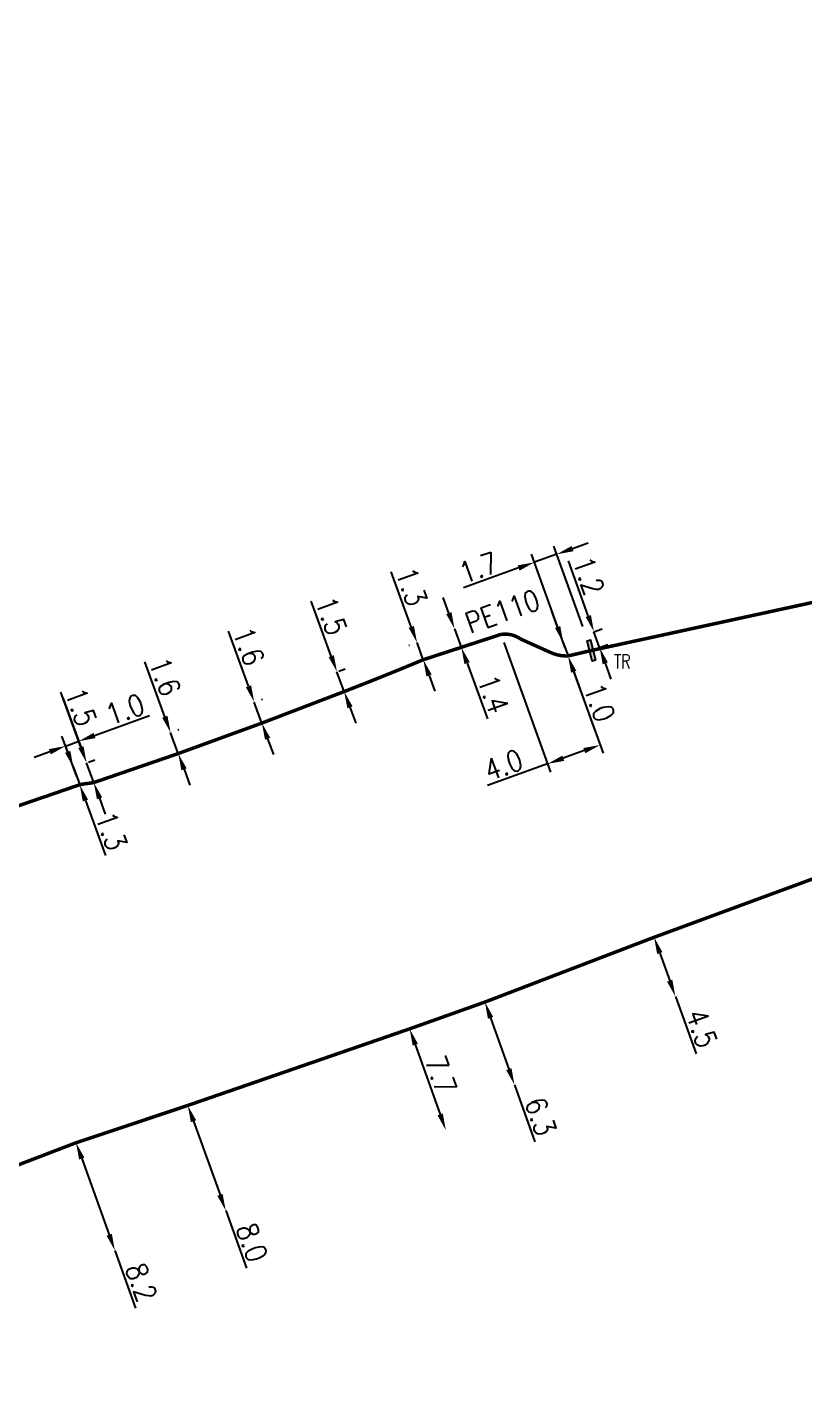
# Model space of a CAD drawing. Header units: millimetres. Extents: x 108995 to 110001, y 128245 to 129001.
# Drawn here: x 109394.4 to 109450, y 128903.3 to 129000.1 of the extents above; entities that cross this region are included whole.
import ezdxf
from ezdxf.enums import TextEntityAlignment as Align

# ---------------------------------------------------------------- set-up
doc = ezdxf.new("R2010")
doc.units = ezdxf.units.MM
doc.header["$PDMODE"] = 34
doc.linetypes.add('L_100_AP', pattern=[14, 10, -1.5, 1, -1.5])
doc.linetypes.add('L_100_PE', pattern=[14, 10, -1.5, 1, -1.5])
doc.layers.get('0').update_dxf_attribs({"linetype": 'CONTINUOUS'})
doc.layers.get('Defpoints').update_dxf_attribs({"linetype": 'CONTINUOUS'})
doc.layers.add('L_140', color=3, linetype='CONTINUOUS')
doc.layers.add('L_340', color=7, linetype='CONTINUOUS')
doc.styles.get("Standard").update_dxf_attribs({"font": 'romans.shx', "width": 0.85})
doc.dimstyles.get("Standard").update_dxf_attribs({"dimtxt": 1.5, "dimasz": 1.2, "dimexe": 0.625, "dimexo": 0.625, "dimgap": 0.25, "dimtad": 1, "dimdec": 1, "dimzin": 0, "dimdsep": 46, "dimtxsty": 'Standard', "dimcen": -0.5, "dimadec": 0, "dimazin": 0, "dimtfac": 1, "dimtdec": 1, "dimtmove": 0, "dimatfit": 3, "dimfxl": 1, "dimtolj": 1, "dimtzin": 0, "dimarcsym": 0})

# ---------------------------------------------------------------- blocks, each defined once
blk = doc.blocks.new('L_340_19')
at = {"linetype": 'Continuous'}
blk.add_hatch(color=0, dxfattribs=at).paths.add_polyline_path([(0.125, 0.75), (-0.125, 0.75), (-0.125, -0.75), (0.125, -0.75)])
at = {"color": 0, "linetype": 'Continuous'}
blk.add_lwpolyline([(-0.125, 0.75), (0.125, 0.75), (0.125, -0.75), (-0.125, -0.75)], close=True, dxfattribs=at)
at = {"color": 0, "linetype": 'Continuous', "width": 0.75}
for tag, height, flags, p in [('TR', 1, 8, (0, 1.981)), ('DEF_LEG', 1.2, 3, (0, -5)), ('DEF_COUP', 1.2, 3, (0, -7.5)), ('DEF_TYPE', 1.2, 3, (0, -10))]:
    blk.add_attdef(tag, text='', height=height, dxfattribs=dict(at, flags=flags)).set_placement(p, align=Align.MIDDLE)
blk = doc.blocks.new('*D218')
at = {"layer": 'Defpoints', "color": 0, "linetype": 'Continuous', "transparency": 16777216}
for p in [(109425.018, 128957.059), (109425.498, 128955.744), (109425.498, 128955.744)]:
    blk.add_point(p, dxfattribs=at)
at = {"layer": 'L_140', "color": 0, "linetype": 'Continuous', "lineweight": -2, "transparency": 16777216}
for p, q in [((109424.607, 128958.186), (109424.195, 128959.314)), ((109425.018, 128957.059), (109425.498, 128955.744)), ((109425.91, 128954.617), (109427.367, 128950.624))]:
    blk.add_line(p, q, dxfattribs=at)
at = {"layer": 'L_140', "color": 0, "linetype": 'Continuous', "transparency": 16777216}
for points in [[(109424.795, 128958.255), (109424.419, 128958.118), (109425.018, 128957.059)], [(109426.097, 128954.685), (109425.722, 128954.548), (109425.498, 128955.744)]]:
    blk.add_solid(points, dxfattribs=at)
at = {"layer": 'L_140', "color": 0, "linetype": 'Continuous', "transparency": 16777216, "insert": (109427.783, 128952.4), "char_height": 1.5, "attachment_point": 5, "rotation": 290.05278}
blk.add_mtext('\\A1;1.4', dxfattribs=at)
blk = doc.blocks.new('*D219')
at = {"layer": 'Defpoints', "color": 0, "linetype": 'Continuous', "transparency": 16777216}
for p in [(109422.332, 128956.078), (109422.388, 128956.099), (109422.834, 128954.878)]:
    blk.add_point(p, dxfattribs=at)
at = {"layer": 'L_140', "color": 0, "linetype": 'Continuous', "lineweight": -2, "transparency": 16777216}
for p, q in [((109421.92, 128957.206), (109420.484, 128961.141)), ((109422.777, 128954.857), (109422.332, 128956.078)), ((109421.801, 128955.885), (109421.744, 128955.864)), ((109422.246, 128954.664), (109422.19, 128954.643)), ((109423.189, 128953.73), (109423.6, 128952.603))]:
    blk.add_line(p, q, dxfattribs=at)
at = {"layer": 'L_140', "color": 0, "linetype": 'Continuous', "transparency": 16777216}
for points in [[(109422.108, 128957.274), (109421.732, 128957.137), (109422.332, 128956.078)], [(109423.377, 128953.799), (109423.001, 128953.661), (109422.777, 128954.857)]]:
    blk.add_solid(points, dxfattribs=at)
at = {"layer": 'L_140', "color": 0, "linetype": 'Continuous', "transparency": 16777216, "insert": (109421.936, 128960.08), "char_height": 1.5, "attachment_point": 5, "rotation": 290.05242}
blk.add_mtext('\\A1;1.3', dxfattribs=at)
blk = doc.blocks.new('*D220')
at = {"layer": 'Defpoints', "color": 0, "linetype": 'Continuous', "transparency": 16777216}
for p in [(109416.603, 128953.988), (109416.156, 128953.824), (109416.671, 128952.415)]:
    blk.add_point(p, dxfattribs=at)
at = {"layer": 'L_140', "color": 0, "linetype": 'Continuous', "lineweight": -2, "transparency": 16777216}
for p, q in [((109416.192, 128955.115), (109414.755, 128959.05)), ((109417.118, 128952.579), (109416.603, 128953.988)), ((109416.743, 128954.039), (109417.19, 128954.202)), ((109417.258, 128952.63), (109417.705, 128952.793)), ((109417.529, 128951.451), (109417.94, 128950.324))]:
    blk.add_line(p, q, dxfattribs=at)
at = {"layer": 'L_140', "color": 0, "linetype": 'Continuous', "transparency": 16777216}
for points in [[(109416.38, 128955.183), (109416.004, 128955.046), (109416.603, 128953.988)], [(109417.717, 128951.52), (109417.341, 128951.383), (109417.118, 128952.579)]]:
    blk.add_solid(points, dxfattribs=at)
at = {"layer": 'L_140', "color": 0, "linetype": 'Continuous', "transparency": 16777216, "insert": (109416.207, 128957.989), "char_height": 1.5, "attachment_point": 5, "rotation": 290.05278}
blk.add_mtext('\\A1;1.5', dxfattribs=at)
blk = doc.blocks.new('*D221')
at = {"layer": 'Defpoints', "color": 0, "linetype": 'Continuous', "transparency": 16777216}
for p in [(109410.605, 128951.799), (109410.682, 128951.827), (109411.153, 128950.296)]:
    blk.add_point(p, dxfattribs=at)
at = {"layer": 'L_140', "color": 0, "linetype": 'Continuous', "lineweight": -2, "transparency": 16777216}
for p, q in [((109410.27, 128952.955), (109408.835, 128956.89)), ((109411.23, 128950.324), (109410.682, 128951.827)), ((109411.192, 128952.014), (109411.269, 128952.042)), ((109411.74, 128950.511), (109411.817, 128950.539)), ((109411.641, 128949.197), (109412.052, 128948.07))]:
    blk.add_line(p, q, dxfattribs=at)
at = {"layer": 'L_140', "color": 0, "linetype": 'Continuous', "transparency": 16777216}
for points in [[(109410.458, 128953.023), (109410.082, 128952.886), (109410.682, 128951.827)], [(109411.829, 128949.266), (109411.453, 128949.128), (109411.23, 128950.324)]]:
    blk.add_solid(points, dxfattribs=at)
at = {"layer": 'L_140', "color": 0, "linetype": 'Continuous', "transparency": 16777216, "insert": (109410.286, 128955.829), "char_height": 1.5, "attachment_point": 5, "rotation": 290.04151}
blk.add_mtext('\\A1;1.6', dxfattribs=at)
blk = doc.blocks.new('*D222')
at = {"layer": 'Defpoints', "color": 0, "linetype": 'Continuous', "transparency": 16777216}
for p in [(109404.62, 128949.619), (109404.696, 128949.647), (109405.168, 128948.115)]:
    blk.add_point(p, dxfattribs=at)
at = {"layer": 'L_140', "color": 0, "linetype": 'Continuous', "lineweight": -2, "transparency": 16777216}
for p, q in [((109404.285, 128950.774), (109402.85, 128954.709)), ((109405.245, 128948.143), (109404.696, 128949.647)), ((109405.207, 128949.833), (109405.284, 128949.861)), ((109405.755, 128948.33), (109405.832, 128948.358)), ((109405.656, 128947.016), (109406.067, 128945.889))]:
    blk.add_line(p, q, dxfattribs=at)
at = {"layer": 'L_140', "color": 0, "linetype": 'Continuous', "transparency": 16777216}
for points in [[(109404.473, 128950.842), (109404.097, 128950.705), (109404.696, 128949.647)], [(109405.844, 128947.085), (109405.468, 128946.948), (109405.245, 128948.143)]]:
    blk.add_solid(points, dxfattribs=at)
at = {"layer": 'L_140', "color": 0, "linetype": 'Continuous', "transparency": 16777216, "insert": (109404.301, 128953.648), "char_height": 1.5, "attachment_point": 5, "rotation": 290.04151}
blk.add_mtext('\\A1;1.6', dxfattribs=at)
blk = doc.blocks.new('*D223')
at = {"layer": 'Defpoints', "color": 0, "linetype": 'Continuous', "transparency": 16777216}
for p in [(109398.24, 128947.313), (109398.687, 128947.476), (109398.754, 128945.904)]:
    blk.add_point(p, dxfattribs=at)
at = {"layer": 'L_140', "color": 0, "linetype": 'Continuous', "lineweight": -2, "transparency": 16777216}
for p, q in [((109398.276, 128948.603), (109396.839, 128952.539)), ((109399.201, 128946.067), (109398.687, 128947.476)), ((109398.827, 128947.527), (109399.274, 128947.69)), ((109399.342, 128946.118), (109399.789, 128946.281)), ((109399.613, 128944.94), (109400.024, 128943.813))]:
    blk.add_line(p, q, dxfattribs=at)
at = {"layer": 'L_140', "color": 0, "linetype": 'Continuous', "transparency": 16777216}
for points in [[(109398.464, 128948.672), (109398.088, 128948.535), (109398.687, 128947.476)], [(109399.801, 128945.008), (109399.425, 128944.871), (109399.201, 128946.067)]]:
    blk.add_solid(points, dxfattribs=at)
at = {"layer": 'L_140', "color": 0, "linetype": 'Continuous', "transparency": 16777216, "insert": (109398.291, 128951.477), "char_height": 1.5, "attachment_point": 5, "rotation": 290.05278}
blk.add_mtext('\\A1;1.5', dxfattribs=at)
blk = doc.blocks.new('*D225')
at = {"layer": 'Defpoints', "color": 0, "linetype": 'Continuous', "transparency": 16777216}
for p in [(109397.747, 128947.134), (109398.192, 128945.912), (109398.192, 128945.912)]:
    blk.add_point(p, dxfattribs=at)
at = {"layer": 'L_140', "color": 0, "linetype": 'Continuous', "lineweight": -2, "transparency": 16777216}
for p, q in [((109397.336, 128948.261), (109396.925, 128949.388)), ((109398.334, 128947.348), (109398.334, 128947.348)), ((109397.747, 128947.134), (109398.192, 128945.912)), ((109398.779, 128946.126), (109398.779, 128946.126)), ((109398.603, 128944.785), (109400.037, 128940.849))]:
    blk.add_line(p, q, dxfattribs=at)
at = {"layer": 'L_140', "color": 0, "linetype": 'Continuous', "transparency": 16777216}
for points in [[(109397.524, 128948.329), (109397.148, 128948.193), (109397.747, 128947.134)], [(109398.791, 128944.853), (109398.415, 128944.716), (109398.192, 128945.912)]]:
    blk.add_solid(points, dxfattribs=at)
at = {"layer": 'L_140', "color": 0, "linetype": 'Continuous', "transparency": 16777216, "insert": (109400.465, 128942.595), "char_height": 1.5, "attachment_point": 5, "rotation": 290.02115}
blk.add_mtext('\\A1;1.3', dxfattribs=at)
blk = doc.blocks.new('*D239')
at = {"layer": 'Defpoints', "color": 0, "linetype": 'Continuous', "transparency": 16777216}
for p in [(109432.797, 128956.068), (109433.136, 128955.127), (109433.136, 128955.127)]:
    blk.add_point(p, dxfattribs=at)
at = {"layer": 'L_140', "color": 0, "linetype": 'Continuous', "lineweight": -2, "transparency": 16777216}
for p, q in [((109432.39, 128957.197), (109431.984, 128958.326)), ((109432.797, 128956.068), (109433.136, 128955.127)), ((109433.542, 128953.998), (109434.962, 128950.057))]:
    blk.add_line(p, q, dxfattribs=at)
at = {"layer": 'L_140', "color": 0, "linetype": 'Continuous', "transparency": 16777216}
for points in [[(109432.578, 128957.265), (109432.202, 128957.129), (109432.797, 128956.068)], [(109433.73, 128954.066), (109433.354, 128953.93), (109433.136, 128955.127)]]:
    blk.add_solid(points, dxfattribs=at)
at = {"layer": 'L_140', "color": 0, "linetype": 'Continuous', "transparency": 16777216, "insert": (109435.396, 128951.802), "char_height": 1.5, "attachment_point": 5, "rotation": 289.80756}
blk.add_mtext('\\A1;1.0', dxfattribs=at)
blk = doc.blocks.new('*D240')
at = {"layer": 'Defpoints', "color": 0, "linetype": 'Continuous'}
for p in [(109434.397, 128956.643), (109434.99, 128956.856), (109434.802, 128955.515)]:
    blk.add_point(p, dxfattribs=at)
at = {"layer": 'L_340', "color": 0, "linetype": 'Continuous', "lineweight": -2}
for p, q in [((109434.584, 128957.986), (109433.167, 128961.928)), ((109434.985, 128956.855), (109435.578, 128957.068)), ((109435.395, 128955.728), (109434.99, 128956.856)), ((109435.39, 128955.726), (109435.983, 128955.939)), ((109435.801, 128954.599), (109436.207, 128953.47))]:
    blk.add_line(p, q, dxfattribs=at)
at = {"layer": 'L_340', "color": 0, "linetype": 'Continuous'}
for points in [[(109434.772, 128958.053), (109434.396, 128957.918), (109434.99, 128956.856)], [(109435.989, 128954.666), (109435.613, 128954.531), (109435.395, 128955.728)]]:
    blk.add_solid(points, dxfattribs=at)
at = {"layer": 'L_340', "color": 0, "linetype": 'Continuous', "insert": (109434.613, 128960.86), "char_height": 1.5, "attachment_point": 5, "rotation": 289.77078}
blk.add_mtext('\\A1;1.2', dxfattribs=at)
blk = doc.blocks.new('*D262')
at = {"layer": 'Defpoints', "color": 0, "linetype": 'Continuous', "transparency": 16777216}
for p in [(109396.778, 128952.713), (109397.183, 128948.681), (109398.192, 128945.912)]:
    blk.add_point(p, dxfattribs=at)
at = {"layer": 'L_140', "color": 0, "linetype": 'Continuous', "lineweight": -2, "transparency": 16777216}
for p, q in [((109396.992, 128952.126), (109398.337, 128948.436)), ((109399.25, 128949.434), (109403.186, 128950.869)), ((109397.978, 128946.499), (109396.969, 128949.268)), ((109396.056, 128948.27), (109394.928, 128947.859)), ((109397.183, 128948.681), (109398.123, 128949.023))]:
    blk.add_line(p, q, dxfattribs=at)
at = {"layer": 'L_140', "color": 0, "linetype": 'Continuous', "transparency": 16777216}
for points in [[(109399.182, 128949.622), (109399.319, 128949.246), (109398.123, 128949.023)], [(109395.987, 128948.458), (109396.124, 128948.082), (109397.183, 128948.681)]]:
    blk.add_solid(points, dxfattribs=at)
at = {"layer": 'L_140', "linetype": 'Continuous', "transparency": 16777216, "insert": (109401.44, 128951.296), "char_height": 1.5, "attachment_point": 5, "rotation": 20.02124}
blk.add_mtext('\\A1;1.0', dxfattribs=at)
blk = doc.blocks.new('*D263')
at = {"layer": 'Defpoints', "color": 0, "linetype": 'Continuous', "transparency": 16777216}
for p in [(109428.332, 128956.667), (109433.136, 128955.127), (109435.43, 128948.757)]:
    blk.add_point(p, dxfattribs=at)
at = {"layer": 'L_140', "color": 0, "linetype": 'Continuous', "lineweight": -2, "transparency": 16777216}
for p, q in [((109428.543, 128956.079), (109431.88, 128946.815)), ((109433.347, 128954.539), (109435.642, 128948.169)), ((109434.301, 128948.351), (109432.797, 128947.809)), ((109431.668, 128947.403), (109427.362, 128945.851))]:
    blk.add_line(p, q, dxfattribs=at)
at = {"layer": 'L_140', "color": 0, "linetype": 'Continuous', "transparency": 16777216}
for points in [[(109434.233, 128948.539), (109434.369, 128948.163), (109435.43, 128948.757)], [(109432.73, 128947.997), (109432.865, 128947.621), (109431.668, 128947.403)]]:
    blk.add_solid(points, dxfattribs=at)
at = {"layer": 'L_140', "linetype": 'Continuous', "transparency": 16777216, "insert": (109428.515, 128947.33), "char_height": 1.5, "attachment_point": 5, "rotation": 19.80756}
blk.add_mtext('\\A1;4.0', dxfattribs=at)
blk = doc.blocks.new('*D264')
at = {"layer": 'Defpoints', "color": 0, "linetype": 'Continuous', "transparency": 16777216}
for p in [(109430.728, 128961.826), (109434.397, 128956.643), (109433.136, 128955.127)]:
    blk.add_point(p, dxfattribs=at)
at = {"layer": 'L_340', "color": 0, "linetype": 'Continuous', "lineweight": -2, "transparency": 16777216}
for p, q in [((109434.185, 128957.231), (109432.116, 128962.989)), ((109433.456, 128962.806), (109434.586, 128963.212)), ((109432.924, 128955.715), (109430.517, 128962.414)), ((109432.327, 128962.4), (109430.728, 128961.826)), ((109429.599, 128961.42), (109425.656, 128960.003))]:
    blk.add_line(p, q, dxfattribs=at)
at = {"layer": 'L_340', "color": 0, "linetype": 'Continuous', "transparency": 16777216}
for points in [[(109433.389, 128962.995), (109433.524, 128962.618), (109432.327, 128962.4)], [(109429.531, 128961.608), (109429.666, 128961.232), (109430.728, 128961.826)]]:
    blk.add_solid(points, dxfattribs=at)
at = {"layer": 'L_340', "linetype": 'Continuous', "transparency": 16777216, "insert": (109426.725, 128961.449), "char_height": 1.5, "attachment_point": 5, "rotation": 19.77078}
blk.add_mtext('\\A1;1.7', dxfattribs=at)
blk = doc.blocks.new('*D315')
at = {"layer": 'Defpoints', "color": 0, "linetype": 'Continuous', "transparency": 16777216}
for p in [(109397.932, 128920.295), (109400.711, 128912.581), (109400.711, 128912.581)]:
    blk.add_point(p, dxfattribs=at)
at = {"layer": 'L_140', "color": 0, "linetype": 'Continuous', "lineweight": -2, "transparency": 16777216}
for p, q in [((109398.339, 128919.166), (109400.305, 128913.71)), ((109400.711, 128912.581), (109402.193, 128908.468))]:
    blk.add_line(p, q, dxfattribs=at)
at = {"layer": 'L_140', "color": 0, "linetype": 'Continuous', "transparency": 16777216}
for points in [[(109398.527, 128919.234), (109398.15, 128919.098), (109397.932, 128920.295)], [(109400.493, 128913.777), (109400.116, 128913.642), (109400.711, 128912.581)]]:
    blk.add_solid(points, dxfattribs=at)
at = {"layer": 'L_140', "color": 0, "linetype": 'Continuous', "transparency": 16777216, "insert": (109402.596, 128910.299), "char_height": 1.5, "attachment_point": 5, "rotation": 289.81354}
blk.add_mtext('\\A1;8.2', dxfattribs=at)
blk = doc.blocks.new('*D316')
at = {"layer": 'Defpoints', "color": 0, "linetype": 'Continuous', "transparency": 16777216}
for p in [(109405.928, 128922.964), (109408.64, 128915.438), (109408.64, 128915.438)]:
    blk.add_point(p, dxfattribs=at)
at = {"layer": 'L_140', "color": 0, "linetype": 'Continuous', "lineweight": -2, "transparency": 16777216}
for p, q in [((109406.335, 128921.835), (109408.233, 128916.567)), ((109408.64, 128915.438), (109410.122, 128911.325))]:
    blk.add_line(p, q, dxfattribs=at)
at = {"layer": 'L_140', "color": 0, "linetype": 'Continuous', "transparency": 16777216}
for points in [[(109406.523, 128921.903), (109406.147, 128921.767), (109405.928, 128922.964)], [(109408.421, 128916.634), (109408.045, 128916.499), (109408.64, 128915.438)]]:
    blk.add_solid(points, dxfattribs=at)
at = {"layer": 'L_140', "color": 0, "linetype": 'Continuous', "transparency": 16777216, "insert": (109410.525, 128913.156), "char_height": 1.5, "attachment_point": 5, "rotation": 289.81354}
blk.add_mtext('\\A1;8.0', dxfattribs=at)
blk = doc.blocks.new('*D317')
at = {"layer": 'Defpoints', "color": 0, "linetype": 'Continuous', "transparency": 16777216}
for p in [(109421.803, 128928.445), (109424.39, 128921.193), (109424.39, 128921.193)]:
    blk.add_point(p, dxfattribs=at)
at = {"layer": 'L_140', "color": 0, "linetype": 'Continuous', "lineweight": -2, "transparency": 16777216}
blk.add_line((109422.206, 128927.315), (109423.986, 128922.323), dxfattribs=at)
at = {"layer": 'L_140', "color": 0, "linetype": 'Continuous', "transparency": 16777216}
for points in [[(109422.394, 128927.382), (109422.018, 128927.248), (109421.803, 128928.445)], [(109424.175, 128922.39), (109423.798, 128922.256), (109424.39, 128921.193)]]:
    blk.add_solid(points, dxfattribs=at)
at = {"layer": 'L_140', "color": 0, "linetype": 'Continuous', "transparency": 16777216, "insert": (109424.038, 128925.155), "char_height": 1.5, "attachment_point": 5, "rotation": 289.63012}
blk.add_mtext('\\A1;7.7', dxfattribs=at)
blk = doc.blocks.new('*D318')
at = {"layer": 'Defpoints', "color": 0, "linetype": 'Continuous', "transparency": 16777216}
for p in [(109427.188, 128930.361), (109429.305, 128924.428), (109429.305, 128924.428)]:
    blk.add_point(p, dxfattribs=at)
at = {"layer": 'L_140', "color": 0, "linetype": 'Continuous', "lineweight": -2, "transparency": 16777216}
for p, q in [((109427.592, 128929.231), (109428.902, 128925.558)), ((109429.305, 128924.428), (109430.753, 128920.367))]:
    blk.add_line(p, q, dxfattribs=at)
at = {"layer": 'L_140', "color": 0, "linetype": 'Continuous', "transparency": 16777216}
for points in [[(109427.78, 128929.298), (109427.403, 128929.164), (109427.188, 128930.361)], [(109429.09, 128925.625), (109428.713, 128925.491), (109429.305, 128924.428)]]:
    blk.add_solid(points, dxfattribs=at)
at = {"layer": 'L_140', "color": 0, "linetype": 'Continuous', "transparency": 16777216, "insert": (109431.172, 128922.168), "char_height": 1.5, "attachment_point": 5, "rotation": 289.62952}
blk.add_mtext('\\A1;6.3', dxfattribs=at)
blk = doc.blocks.new('*D319')
at = {"layer": 'Defpoints', "color": 0, "linetype": 'Continuous', "transparency": 16777216}
for p in [(109439.294, 128934.997), (109440.815, 128930.762), (109440.815, 128930.762)]:
    blk.add_point(p, dxfattribs=at)
at = {"layer": 'L_140', "color": 0, "linetype": 'Continuous', "lineweight": -2, "transparency": 16777216}
for p, q in [((109439.7, 128933.868), (109440.41, 128931.891)), ((109440.815, 128930.762), (109442.293, 128926.648))]:
    blk.add_line(p, q, dxfattribs=at)
at = {"layer": 'L_140', "color": 0, "linetype": 'Continuous', "transparency": 16777216}
for points in [[(109439.888, 128933.935), (109439.512, 128933.8), (109439.294, 128934.997)], [(109440.598, 128931.959), (109440.221, 128931.824), (109440.815, 128930.762)]]:
    blk.add_solid(points, dxfattribs=at)
at = {"layer": 'L_140', "color": 0, "linetype": 'Continuous', "transparency": 16777216, "insert": (109442.698, 128928.478), "char_height": 1.5, "attachment_point": 5, "rotation": 289.7546}
blk.add_mtext('\\A1;4.5', dxfattribs=at)

msp = doc.modelspace()

# ---------------------------------------------------------------- linework, layer by layer
at = {"layer": 'L_140', "linetype": 'L_100_PE', "ltscale": 0.5, "const_width": 0.25, "flags": 128}
for points in [[(109434.802, 128955.515), (109433.136, 128955.127, -0.115483), (109431.888, 128955.371), (109429.744, 128956.337, 0.195253), (109428.332, 128956.667), (109422.777, 128954.857, -0.00708), (109417.118, 128952.579), (109411.23, 128950.324), (109405.245, 128948.143), (109399.201, 128946.067, -0.012886), (109398.77, 128946.005, 0.020052), (109398.192, 128945.912), (109393.093, 128944.16), (109387.074, 128941.941), (109381.133, 128939.656), (109378.484, 128938.707), (109372.512, 128936.039), (109372.358, 128935.983), (109373.945, 128932.433), (109370.759, 128931.009, 0.018694), (109362.24, 128925.54), (109355.606, 128919.639, -0.078743), (109352.279, 128917.29), (109351.011, 128916.678), (109349.44, 128919.933), (109339.011, 128915.589), (109333.108, 128913.652), (109315.953, 128907.416, -0.02026), (109304.551, 128903.568, -0.049814), (109302.236, 128903.014, 0.048544), (109299.411, 128902.345), (109289.273, 128898.655), (109282.003, 128896.046), (109275.789, 128894.234), (109266.228, 128891.056), (109264.145, 128897.057, 0.018011), (109262.702, 128900.267), (109257.277, 128911.261), (109250.87, 128924.381, -0.054593), (109250.032, 128926.74), (109249.656, 128928.028, 0.032173), (109249.083, 128929.407), (109236.405, 128955.119), (109231.75, 128964.644), (109227.645, 128973.011), (109221.644, 128985.468), (109214.817, 128999.383), (109214.515, 129000)], [(109482.581, 128912.388), (109481.217, 128916.227), (109477.447, 128926.822), (109474.757, 128935.814, 0.177329), (109470.117, 128942.023, 0.210802), (109461.994, 128943.355), (109451.133, 128939.355), (109439.294, 128934.997), (109427.188, 128930.361), (109421.803, 128928.445), (109405.928, 128922.964), (109397.932, 128920.295), (109387.001, 128916.103), (109375.001, 128912.221), (109356.426, 128905.567), (109341.111, 128899.972), (109332.8, 128896.936), (109332.432, 128890.821), (109324.743, 128887.992), (109317.449, 128885.372), (109306.654, 128879.739), (109302.729, 128870.129), (109312.066, 128863.347), (109316.471, 128856.633), (109334.043, 128844.691), (109349.687, 128832.681), (109362.185, 128823.154), (109377.156, 128811.481), (109392.703, 128799.661), (109403.345, 128791.452), (109421.903, 128777.3), (109431.576, 128770.002), (109445.636, 128757.509), (109450.702, 128753.437), (109451.392, 128751.066), (109456.337, 128745.516), (109461.058, 128738.583), (109463.887, 128733.635), (109465.672, 128732.721, -0.039202), (109469.579, 128722.335, -0.011522), (109470.931, 128716.937, -0.034307), (109471.721, 128710.614), (109471.712, 128703.805), (109471.54, 128696.259), (109471.596, 128695.49), (109471.653, 128686.314), (109471.729, 128684.495), (109472.066, 128676.525), (109472.272, 128673.864), (109474.025, 128672.89), (109480.812, 128669.119), (109482.178, 128667.788), (109499.75, 128658.023), (109509.125, 128652.146), (109519.693, 128646.279), (109544.329, 128632.879), (109561.313, 128624.037), (109570.379, 128630.914), (109576.688, 128635.693), (109593.362, 128662.346), (109597.279, 128669.946), (109598.712, 128670.332), (109599.766, 128672.377), (109601.167, 128674.659), (109601.167, 128674.659), (109610.677, 128693.52), (109613.978, 128699.963), (109568.931, 128729.756, -0.061112), (109549.631, 128749.177, -0.014366), (109529.307, 128778.35, -0.010642), (109524.774, 128785.53, -0.011164), (109520.351, 128793.263), (109508.457, 128824.903), (109506.869, 128829.157), (109511.103, 128840.436), (109519.995, 128844.084), (109518.847, 128847.936), (109518.847, 128848.79), (109518.847, 128848.79)]]:
    msp.add_lwpolyline(points, format="xyb", dxfattribs=at)
at = {"layer": 'L_140', "linetype": 'L_100_AP', "ltscale": 0.5, "const_width": 0.25}
msp.add_lwpolyline([(109568.87, 129000), (109568.213, 128999.23), (109565.94, 128996.57), (109551.937, 128987.425), (109539.079, 128982.759), (109537.609, 128986.812), (109531.464, 128984.584), (109523.858, 128982.038), (109489.847, 128970.654), (109479.402, 128967.453), (109479.402, 128967.453), (109454.195, 128959.729), (109434.802, 128955.515)], dxfattribs=at)

# ---------------------------------------------------------------- block references
at = {"layer": 'L_340'}
ref = msp.add_blockref('L_340_19', (109434.802, 128955.515), dxfattribs=dict(at, rotation=193.0928219813799))
ref.add_attrib('TR', 'TR', dxfattribs={"layer": '0', "color": 0, "linetype": 'Continuous', "height": 1, "width": 0.75}).set_placement((109437.014, 128954.728), align=Align.MIDDLE)

# ---------------------------------------------------------------- texts
at = {"layer": 'L_140', "linetype": 'Continuous', "width": 0.85}
msp.add_text('PE110', height=1.5, rotation=19.48175, dxfattribs=at).set_placement((109428.444, 128958.316), align=Align.MIDDLE)

# ---------------------------------------------------------------- dimensions: what is measured, and where the dimension line sits
at = {"layer": 'L_140', "linetype": 'Continuous'}
for base, p1, p2, angle, picture, middle in [((109422.332, 128956.078), (109422.834, 128954.878), (109422.388, 128956.099), 110.05242, '*D219', (109420.996, 128959.737)), ((109416.603, 128953.988), (109416.671, 128952.415), (109416.156, 128953.824), 110.05278, '*D220', (109415.268, 128957.646)), ((109425.498, 128955.744), (109425.018, 128957.059), (109425.498, 128955.744), 290.05278, '*D218', (109426.844, 128952.057)), ((109433.136, 128955.127), (109432.797, 128956.068), (109433.136, 128955.127), 289.80756, '*D239', (109434.455, 128951.463)), ((109410.682, 128951.827), (109411.153, 128950.296), (109410.605, 128951.799), 110.04151, '*D221', (109409.347, 128955.486)), ((109404.696, 128949.647), (109405.168, 128948.115), (109404.62, 128949.619), 110.04151, '*D222', (109403.362, 128953.305)), ((109398.687, 128947.476), (109398.754, 128945.904), (109398.24, 128947.313), 110.05278, '*D223', (109397.352, 128951.135)), ((109398.192, 128945.912), (109397.747, 128947.134), (109398.192, 128945.912), 290.02115, '*D225', (109399.526, 128942.253)), ((109440.815, 128930.762), (109439.294, 128934.997), (109440.815, 128930.762), 289.7546, '*D319', (109441.757, 128928.14)), ((109429.305, 128924.428), (109427.188, 128930.361), (109429.305, 128924.428), 289.62952, '*D318', (109430.231, 128921.832)), ((109424.39, 128921.193), (109421.803, 128928.445), (109424.39, 128921.193), 289.63012, '*D317', (109423.096, 128924.819)), ((109408.64, 128915.438), (109405.928, 128922.964), (109408.64, 128915.438), 289.81354, '*D316', (109409.584, 128912.817)), ((109400.711, 128912.581), (109397.932, 128920.295), (109400.711, 128912.581), 289.81354, '*D315', (109401.656, 128909.96))]:
    dim = msp.add_linear_dim(base=base, p1=p1, p2=p2, angle=angle, dimstyle='Standard', dxfattribs=at)
    dim.commit()
    dim.dimension.update_dxf_attribs({"geometry": picture, "text_midpoint": middle, "dimtype": 161})
for base, p1, p2, angle, picture, middle in [((109435.43, 128948.757), (109428.332, 128956.667), (109433.136, 128955.127), 19.80756, '*D263', (109428.854, 128946.389)), ((109397.183, 128948.681), (109396.778, 128952.713), (109398.192, 128945.912), 200.02124, '*D262', (109401.782, 128950.357))]:
    dim = msp.add_linear_dim(base=base, p1=p1, p2=p2, angle=angle, dimstyle='Standard', override={"dimclrt": 256}, dxfattribs=at)
    dim.commit()
    dim.dimension.update_dxf_attribs({"geometry": picture, "text_midpoint": middle, "dimtype": 160})
at = {"layer": 'L_340', "linetype": 'Continuous'}
dim = msp.add_linear_dim(base=(109430.728, 128961.826), p1=(109434.397, 128956.643), p2=(109433.136, 128955.127), angle=19.77078, dimstyle='Standard', override={"dimclrt": 256}, dxfattribs=at)
dim.commit()
dim.dimension.update_dxf_attribs({"geometry": '*D264', "text_midpoint": (109427.063, 128960.508), "dimtype": 160})
dim = msp.add_linear_dim(base=(109434.99, 128956.856), p1=(109434.802, 128955.515), p2=(109434.397, 128956.643), angle=109.77078, dimstyle='Standard', dxfattribs=at)
dim.commit()
dim.dimension.update_dxf_attribs({"geometry": '*D240', "text_midpoint": (109433.672, 128960.521), "dimtype": 161})

doc.saveas('drawing.dxf')
